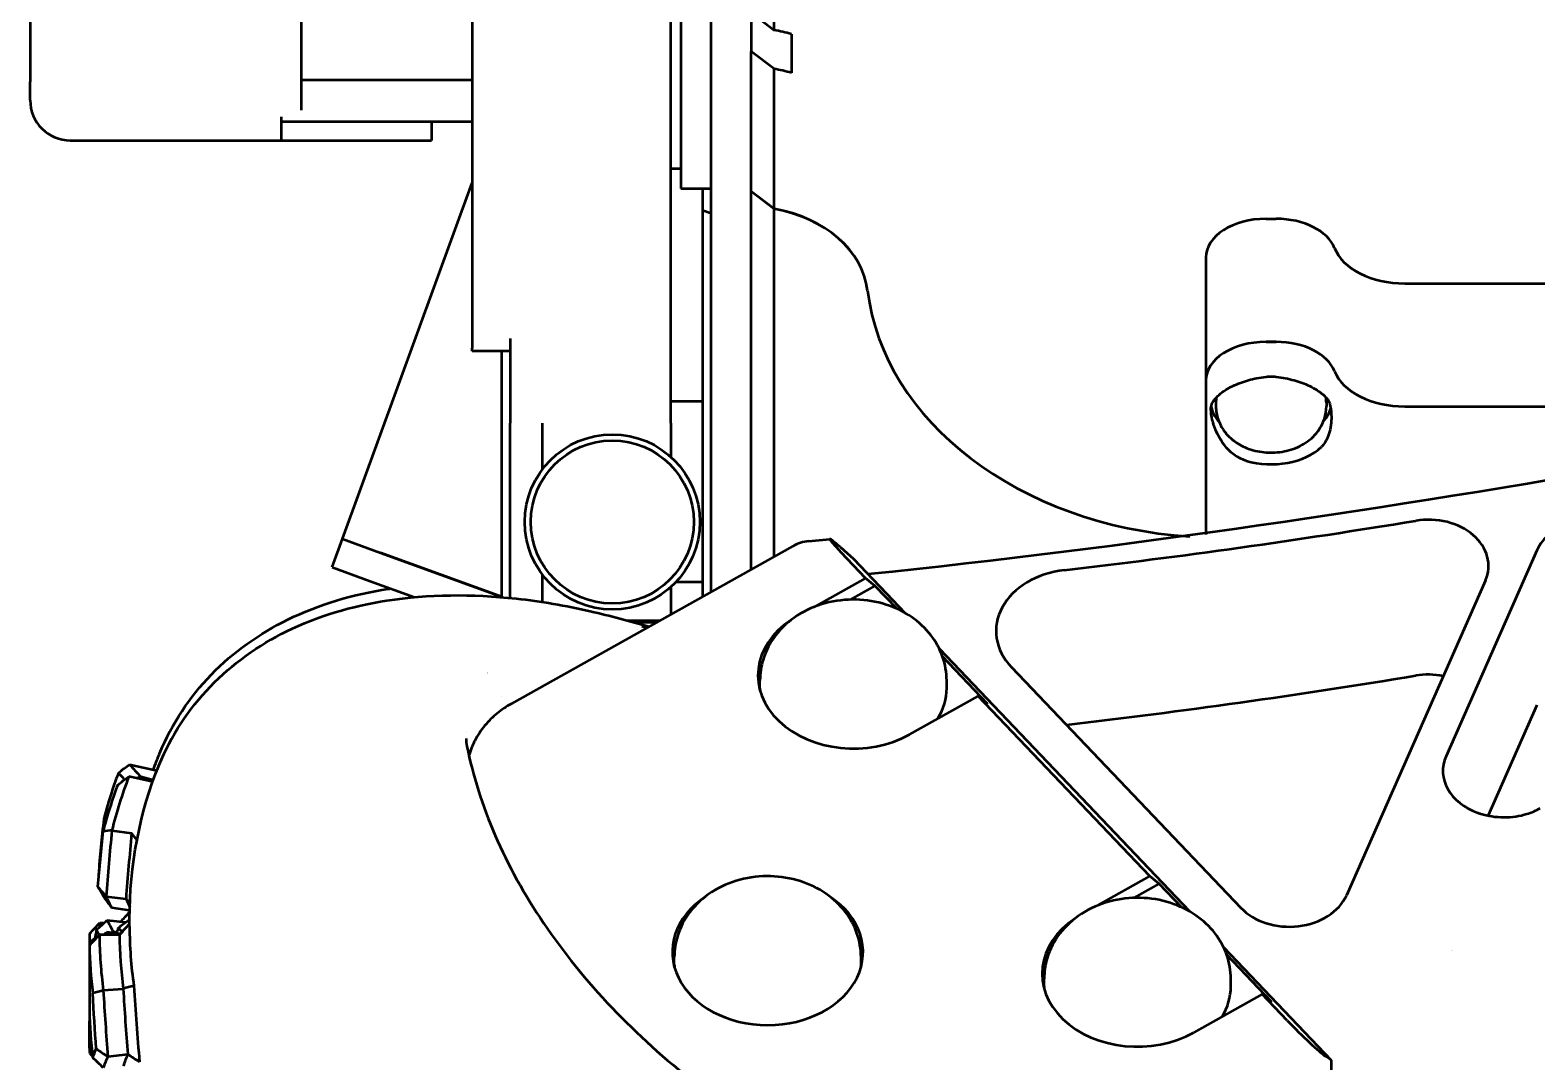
# Model space of a CAD drawing. Header units: millimetres. Extents: x 36 to 3196, y 27 to 5967.
# Drawn here: x 1114.7 to 1189.7, y 4180.7 to 4232.1 of the extents above; entities that cross this region are included whole.
import ezdxf

# ---------------------------------------------------------------- set-up
doc = ezdxf.new("R2010")
doc.units = ezdxf.units.MM
doc.layers.add('외형선(ISO)', color=7, linetype='Continuous', lineweight=50)

msp = doc.modelspace()

# ---------------------------------------------------------------- linework, layer by layer
at = {"layer": '외형선(ISO)'}
for p, q in [((1136.6916, 4249.1485), (1136.6916, 4216.2396)), ((1146.5916, 4216.7228), (1146.5916, 4248.6653)), ((1114.6728, 4246.4225), (1114.6728, 4229.502)), ((1147.0916, 4241.194), (1147.0916, 4224.194)), ((1128.1728, 4234.094), (1128.1728, 4229.594)), ((1148.5916, 4227.6067), (1148.5916, 4232.6801)), ((1150.5916, 4232.9536), (1151.7312, 4232.0806)), ((1150.5916, 4232.9536), (1150.5916, 4231.0253)), ((1151.7312, 4232.0806), (1151.7312, 4232.7234)), ((1152.5916, 4231.8795), (1152.5916, 4229.9511)), ((1150.5916, 4224.051), (1150.5916, 4231.0253)), ((1151.7312, 4230.1522), (1150.5916, 4231.0253)), ((1151.7312, 4223.178), (1151.7312, 4230.1522)), ((1114.6728, 4228.594), (1114.6728, 4229.502)), ((1128.1728, 4229.594), (1128.1728, 4228.1003)), ((1136.6916, 4229.594), (1128.1728, 4229.594)), ((1127.1728, 4227.7634), (1127.1728, 4226.594)), ((1127.1728, 4227.5341), (1136.6916, 4227.5341)), ((1134.6728, 4227.5341), (1134.6728, 4226.594)), ((1148.5916, 4204.1106), (1148.5916, 4227.6067)), ((1116.6728, 4226.594), (1127.1728, 4226.594)), ((1127.1728, 4226.594), (1134.6728, 4226.594)), ((1146.5916, 4225.194), (1147.0916, 4225.194)), ((1130.2387, 4206.7472), (1136.6916, 4224.4764)), ((1147.0916, 4224.194), (1148.5916, 4224.194)), ((1148.1728, 4224.194), (1148.1728, 4213.594)), ((1150.5916, 4224.051), (1150.5916, 4224.0472)), ((1151.7312, 4223.178), (1150.5916, 4224.051)), ((1150.5916, 4205.2297), (1150.5916, 4224.0472)), ((1151.7248, 4223.1791), (1150.5916, 4224.0472)), ((1148.5916, 4222.9471), (1148.1728, 4223.0995)), ((1151.7248, 4223.1791), (1151.7248, 4205.8638)), ((1176.2416, 4222.6881), (1176.7416, 4222.6881)), ((1173.2416, 4220.7597), (1173.2416, 4214.6313)), ((1183.1447, 4219.4741), (1216.9154, 4219.4741)), ((1138.5916, 4216.7228), (1138.5916, 4212.5198)), ((1146.5916, 4212.5198), (1146.5916, 4216.7228)), ((1136.6916, 4216.1056), (1136.6916, 4216.2396)), ((1138.5916, 4216.1056), (1136.6916, 4216.1056)), ((1138.1728, 4203.8488), (1138.1728, 4216.1056)), ((1176.7416, 4216.5597), (1176.2416, 4216.5597)), ((1176.2416, 4216.5597), (1176.7416, 4216.5597)), ((1173.2416, 4214.6313), (1173.2416, 4214.2483)), ((1148.1728, 4213.594), (1146.5916, 4213.594)), ((1148.1728, 4213.594), (1148.1728, 4204.594)), ((1173.2416, 4214.2483), (1173.2416, 4212.1739)), ((1173.7416, 4213.5439), (1173.7416, 4213.3524)), ((1179.2416, 4213.5439), (1179.2416, 4213.3524)), ((1183.1447, 4213.3458), (1214.3119, 4213.3458)), ((1183.1447, 4213.3458), (1214.3119, 4213.3458)), ((1138.5916, 4203.811), (1138.5916, 4212.5198)), ((1140.1728, 4212.5198), (1140.1728, 4210.194)), ((1146.5916, 4212.5198), (1146.5916, 4210.833)), ((1173.2416, 4212.1739), (1173.2416, 4206.9732)), ((1129.7257, 4205.3377), (1130.2387, 4206.7472)), ((1130.2387, 4206.7472), (1132.1181, 4206.0632)), ((1130.2387, 4206.7472), (1132.1181, 4206.0632)), ((1138.1728, 4203.8594), (1132.1181, 4206.0632)), ((1132.1181, 4206.0632), (1138.1728, 4203.8594)), ((1138.6446, 4198.545), (1152.6744, 4206.3951)), ((1153.4534, 4206.64), (1154.5136, 4206.7453)), ((1155.0379, 4206.3324), (1155.691, 4205.7544)), ((1156.2912, 4204.8039), (1155.0773, 4206.077)), ((1189.7274, 4206.1817), (1185.203, 4195.9369)), ((1129.7257, 4205.3377), (1131.605, 4204.6536)), ((1155.691, 4205.7544), (1158.2633, 4203.0567)), ((1131.605, 4204.6536), (1133.813, 4203.85)), ((1140.1728, 4204.9941), (1140.1728, 4203.6138)), ((1148.1728, 4204.594), (1146.8366, 4204.594)), ((1148.1728, 4204.594), (1148.1728, 4203.8763)), ((1156.2912, 4204.8039), (1153.6782, 4203.3418)), ((1156.7574, 4204.4219), (1156.2912, 4204.8039)), ((1187.1607, 4204.6725), (1180.2412, 4189.0043)), ((1146.5916, 4204.3551), (1146.5916, 4202.9916)), ((1156.7574, 4204.4219), (1155.5123, 4203.7253)), ((1157.8635, 4203.2619), (1156.7574, 4204.4219)), ((1158.2633, 4203.0567), (1157.0334, 4204.3466)), ((1144.42, 4202.694), (1146.0598, 4202.694)), ((1145.8811, 4202.594), (1144.7891, 4202.594)), ((1159.964, 4201.273), (1172.4193, 4188.2103)), ((1172.4192, 4188.2103), (1159.9641, 4201.273)), ((1162.3608, 4198.5452), (1160.1226, 4200.8926)), ((1163.5589, 4200.3601), (1174.9768, 4188.3852)), ((1151.0282, 4199.3121), (1151.0282, 4199.6978)), ((1160.3282, 4199.3121), (1160.3282, 4199.6978)), ((1138.1728, 4198.9042), (1138.1728, 4198.9041)), ((1158.4799, 4197.0165), (1161.8946, 4198.9272)), ((1170.4471, 4189.9574), (1161.8946, 4198.9272)), ((1161.8946, 4198.9272), (1162.3608, 4198.5452)), ((1189.7274, 4198.4682), (1187.3003, 4192.9725)), ((1136.4116, 4197.1049), (1136.4117, 4197.105)), ((1136.3909, 4196.8539), (1136.3912, 4196.8537)), ((1120.7777, 4194.6588), (1119.5911, 4194.9259)), ((1119.6283, 4195.5247), (1120.986, 4195.2166)), ((1120.8087, 4194.7452), (1120.1846, 4194.9132)), ((1118.7472, 4192.235), (1119.73, 4192.0935)), ((1167.8343, 4188.4955), (1170.4471, 4189.9574)), ((1169.6683, 4188.8789), (1170.9134, 4189.5755)), ((1170.9134, 4189.5755), (1170.4471, 4189.9574)), ((1172.0195, 4188.4155), (1170.9134, 4189.5755)), ((1118.4581, 4188.9403), (1119.4489, 4188.8366)), ((1119.6301, 4188.2512), (1118.7472, 4188.3782)), ((1118.1413, 4187.6419), (1118.3731, 4187.6421)), ((1118.5126, 4187.7678), (1119.4349, 4187.6657)), ((1119.6261, 4187.8337), (1119.6261, 4187.8338)), ((1119.6261, 4187.4473), (1119.6261, 4187.8337)), ((1117.6413, 4186.5173), (1117.6413, 4187.0153)), ((1119.1263, 4187.0431), (1118.1263, 4187.0407)), ((1119.1719, 4187.0924), (1118.4863, 4187.1672)), ((1118.8157, 4187.204), (1118.9908, 4187.1777)), ((1117.6261, 4186.3906), (1117.6261, 4184.0045)), ((1146.762, 4185.5415), (1146.762, 4185.9271)), ((1156.062, 4185.5415), (1156.062, 4185.9271)), ((1174.12, 4186.4266), (1179.484, 4180.8009)), ((1178.1754, 4182.1733), (1174.12, 4186.4265)), ((1176.5168, 4183.6988), (1174.2785, 4186.0462)), ((1118.3181, 4184.2771), (1119.3128, 4184.356)), ((1165.1842, 4184.4657), (1165.1842, 4184.8514)), ((1174.4842, 4184.4657), (1174.4842, 4184.8514)), ((1176.0505, 4184.0807), (1172.6359, 4182.1701)), ((1177.2958, 4182.7748), (1176.0505, 4184.0807)), ((1176.0505, 4184.0807), (1176.5168, 4183.6988)), ((1118.549, 4180.9759), (1119.5373, 4181.0928)), ((1179.484, 4180.8009), (1179.2013, 4180.9904)), ((1179.484, 4180.8009), (1179.484, 4179.5929))]:
    msp.add_line(p, q, dxfattribs=at)
for radius in [4.36, 4.06]:
    msp.add_circle((1143.6728, 4207.594), radius, dxfattribs=at)
for centre, start, end in [((1116.6728, 4228.594), 180, 270), ((1153.651, 4204.6498), 95.669882, 119.228464)]:
    msp.add_arc(centre, 2, start, end, dxfattribs=at)
for centre, major_axis, ratio, start_param, end_param in [((1150.4152, 4227.5963), (-6, 0), 0.7660444, 4.3411898, 4.4912484), ((1150.4152, 4225.6679), (6, 0), 0.7660444, 1.1995971, 1.3496558), ((1150.4152, 4218.6936), (6, 0), 0.7660444, 0.0920936, 1.3507522), ((1150.4152, 4218.6936), (6, 0), 0.7660444, 0.0920936, 1.3496558), ((1176.2416, 4220.7597), (-3, 0), 0.6427876, 4.712389, 6.2831853), ((1176.7416, 4220.7597), (3, 0), 0.6427876, 0.2448639, 1.5707963), ((1183.1447, 4221.7882), (-3.6, 0), 0.6427876, 0.2448639, 1.5707963), ((1174.0048, 4220.3626), (-17.6901, 0), 0.7660444, 0.0920936, 1.4819754), ((1174.0048, 4220.3626), (-17.6901, 0), 0.7660444, 0.0920936, 1.4819754), ((1176.2416, 4214.6313), (-3, 0), 0.6427876, 4.712389, 6.2831853), ((1176.2416, 4214.6313), (-3, 0), 0.6427876, 4.712389, 6.2831853), ((1176.7416, 4214.6313), (3, 0), 0.6427876, 0.2448639, 1.5707963), ((1176.7416, 4214.6313), (3, 0), 0.6427876, 0.2448639, 1.5707963), ((1183.1447, 4215.6598), (-3.6, 0), 0.6427876, 0.2448639, 1.5707963), ((1183.1447, 4215.6598), (-3.6, 0), 0.6427876, 0.2448639, 1.5707963), ((1176.4916, 4213.5439), (-2.75, 0), 0.6427876, 6.1333306, 6.2831853), ((1176.4916, 4213.5439), (2.75, 0), 0.6427876, 0, 0.1498547), ((1176.4916, 4213.5439), (-3, 0), 0.6427876, 0.0982705, 0.5248354), ((1176.4916, 4213.5439), (3, 0), 0.6427876, 5.7583499, 6.1333441), ((1176.4916, 4212.3948), (-3, 0), 0.6427876, 1.1410209, 2.5563172), ((1184.3189, 4205.409), (3, 0), 0.7660444, 5.956966, 8.0646631), ((1192.5692, 4205.4452), (-3, 0), 0.7660444, 4.5916307, 5.956966), ((1156.3836, 4204.9211), (1.8738, -1.8225), 0.0421635, 2.4120372, 3.9828335), ((1166.789, 4202.1674), (-4, 0), 0.7660444, 4.864846, 6.9140361), ((1155.6782, 4199.9549), (-4.75, 0), 0.7660444, 5.4270092, 8.4848324), ((1155.6782, 4199.3121), (-4.75, 0), 0.7660444, 6.0489448, 6.1947438), ((1140.1934, 4183.3238), (22, 0), 0.7660444, 1.6950028, 1.6950044), ((1155.6782, 4199.3121), (-4.65, 0), 0.7660444, 0, 0.0302357), ((1155.6782, 4199.3121), (4.65, 0), 0.7660444, 5.8469742, 6.2831853), ((1184.3189, 4197.6955), (-3, 0), 0.7660444, 4.461847, 4.9230704), ((1188.0448, 4195.2004), (-3, 0), 0.7660444, 5.956966, 7.4213417), ((1154.2589, 4187.3459), (-36.6177, 0), 0.7660444, 6.002895, 6.0876411), ((1154.2438, 4187.1259), (-36.1177, 0), 0.7660444, 5.9973949, 6.0974623), ((1127.8912, 4225.3767), (-48.2594, -46.2481), 0.2657492, 1.142602, 1.1539723), ((1128.0607, 4225.9616), (48.3231, 46.1816), 0.2648233, 4.283154, 4.2945243), ((1168.3302, 4131.5235), (-95.7364, 0), 0.7660444, 5.2393366, 5.2415132), ((1154.2438, 4186.8045), (-36.6177, 0), 0.7660444, 6.0050556, 6.0898016), ((1098.3422, 4131.1487), (31.3656, 59.0259), 0.5114312, 0.316683, 0.3280533), ((1205.2788, 4230.3941), (99.0878, 0), 0.7660444, 3.6704903, 3.6756858), ((1199.0497, 4228.5268), (95.7364, 0), 0.7660444, 3.7037541, 3.7117674), ((1098.3427, 4160.1555), (-33.1635, 58.0337), 0.4859187, 4.929223, 4.9405935), ((1202.3901, 4230.3669), (99.0878, 0), 0.7660444, 3.7205239, 3.7240423), ((1151.412, 4186.1842), (-4.75, 0), 0.7660444, 5.4270092, 10.280954), ((1177.3994, 4189.7407), (3, 0), 0.7660444, 3.7724434, 5.956966), ((1111.1625, 4215.9124), (37.5372, 50.9826), 0.3820586, 4.4246606, 4.4352864), ((1108.7955, 4217.9765), (39.3314, 54.0441), 0.3965052, 4.4123574, 4.4237279), ((1118.0511, 4218.6458), (43.9376, 50.3708), 0.3288952, 4.3502798, 4.3616502), ((1154.2589, 4179.6325), (-36.6177, 0), 0.7660444, 6.002895, 6.0131798), ((1128.0607, 4218.2481), (48.3231, 46.1816), 0.2648233, 4.283154, 4.2944792), ((1111.0227, 4215.3), (-37.4707, -51.0326), 0.3830934, 1.2828338, 1.2948983), ((1154.2438, 4187.4473), (-34.6177, 0), 0.7660444, 0, 0.1114859), ((1169.8342, 4185.1085), (-4.75, 0), 0.7660444, 5.4270092, 8.4848311), ((1108.6484, 4217.3603), (-39.2615, -54.0961), 0.3975389, 1.271654, 1.2830243), ((1187.9083, 4136.8405), (95.7364, 0), 0.7660444, 2.3908365, 2.3946271), ((1154.2589, 4183.4892), (-36.6177, 0), 0.7660444, 6.1473299, 6.1651877), ((1154.2438, 4187.1259), (-36.1177, 0), 0.7660444, 0.0030794, 0.1031469), ((1117.8913, 4218.0449), (-43.8708, -50.4303), 0.3298865, 1.2180512, 1.2210232), ((1154.2438, 4183.2692), (-36.1177, 0), 0.7660444, 6.1418298, 6.1464157), ((1178.3704, 4129.7828), (95.7364, 0), 0.7660444, 2.2421788, 2.2435295), ((1154.2438, 4187.1259), (-35.1177, 0), 0.7660444, 0.0030794, 0.1031469), ((1154.2438, 4186.8045), (-36.6177, 0), 0.7660444, 0.0107401, 0.0954862), ((1151.412, 4185.5415), (-4.75, 0), 0.7660444, 6.0489448, 6.1947438), ((1151.412, 4185.5415), (4.75, 0), 0.7660444, 0.0884415, 0.2342405), ((1188.0448, 4187.4869), (3, 0), 0.7660444, 3.700336, 3.7003789), ((1151.412, 4185.5415), (-4.65, 0), 0.7660444, 0, 0.0302357), ((1151.412, 4185.5415), (4.65, 0), 0.7660444, 6.2529497, 6.2831853), ((1169.8342, 4184.4657), (-4.75, 0), 0.7660444, 6.0489448, 6.1947438), ((1117.3715, 4123.8192), (18.6523, 60.5009), 0.6550289, 0.3834922, 0.3955684), ((1169.8342, 4184.4657), (-4.65, 0), 0.7660444, 0, 0.0302357), ((1169.8342, 4184.4657), (4.65, 0), 0.7660444, 5.846971, 6.2831853), ((1115.3645, 4120.5891), (20.9539, 63.4717), 0.6498548, 0.406146, 0.4175165), ((1154.2438, 4183.5906), (-36.6177, 0), 0.7660444, 0.0107401, 0.0954862), ((1177.8613, 4182.3957), (-1.451, 1.4522), 0.0680708, 1.2394264, 2.8102227), ((1190.4419, 4229.1591), (95.7364, 0), 0.7660444, 3.848189, 3.8498905), ((1181.0803, 4236.5091), (95.7364, 0), 0.7660444, 3.9926239, 4.0006373), ((1106.3546, 4150.5464), (-38.0098, 54.9829), 0.4158469, 4.9932962, 4.9959917), ((1115.3643, 4149.5946), (-42.6713, 51.4492), 0.3474979, 5.0452637, 5.056634), ((1183.598, 4239.0018), (99.0875, 0), 0.7660444, 4.0093937, 4.0171334)]:
    msp.add_ellipse(centre, major_axis=major_axis, ratio=ratio, start_param=start_param, end_param=end_param, dxfattribs=at)
for points, knots in [([(1173.5335, 4213.4513), (1173.5599, 4213.5184), (1173.5996, 4213.591), (1173.7803, 4213.8391), (1173.9756, 4214.0148), (1174.441, 4214.3055), (1174.6866, 4214.4239), (1175.2157, 4214.6177), (1175.4925, 4214.6943), (1175.9329, 4214.7821), (1176.0869, 4214.8068), (1176.2416, 4214.8262)], [0.10908175, 0.10908175, 0.10908175, 0.10908175, 0.14280158, 0.14280158, 0.21861804, 0.21861804, 0.28009913, 0.28009913, 0.33755435, 0.33755435, 0.36781757, 0.36781757, 0.36781757, 0.36781757]), ([(1176.2416, 4214.8262), (1176.3245, 4214.8366), (1176.4079, 4214.8419), (1176.4916, 4214.8419), (1176.5752, 4214.8419), (1176.6586, 4214.8366), (1176.7416, 4214.8262)], [-0.025087994, -0.025087994, -0.025087994, -0.025087994, 0, 0, 0, 0.025087994, 0.025087994, 0.025087994, 0.025087994]), ([(1176.7416, 4214.8262), (1177.0484, 4214.7878), (1177.3505, 4214.7283), (1177.9112, 4214.5715), (1178.1676, 4214.4768), (1178.6786, 4214.234), (1178.9146, 4214.0809), (1179.1611, 4213.8612), (1179.2197, 4213.8011), (1179.2699, 4213.7414)], [0.2203124, 0.2203124, 0.2203124, 0.2203124, 0.28009913, 0.28009913, 0.33755435, 0.33755435, 0.40813758, 0.40813758, 0.43440579, 0.43440579, 0.43440579, 0.43440579]), ([(1179.2699, 4213.7414), (1179.3272, 4213.6731), (1179.3724, 4213.5851), (1179.4534, 4213.325), (1179.4804, 4213.1488), (1179.5002, 4212.6841), (1179.4771, 4212.3721), (1179.3244, 4211.8071), (1179.22, 4211.603), (1179.0662, 4211.4065), (1179.0301, 4211.3663), (1178.9923, 4211.3295)], [0.5367478, 0.5367478, 0.5367478, 0.5367478, 0.58406404, 0.58406404, 0.64385531, 0.64385531, 0.72362898, 0.72362898, 0.79566158, 0.79566158, 0.81618952, 0.81618952, 0.81618952, 0.81618952]), ([(1175.2416, 4210.6418), (1175.1876, 4210.6577), (1175.1341, 4210.6764), (1174.8666, 4210.7844), (1174.6674, 4210.9157), (1174.1822, 4211.3393), (1173.9285, 4211.7175), (1173.6714, 4212.3018), (1173.6059, 4212.4987), (1173.5161, 4212.8688), (1173.4916, 4213.0414), (1173.4916, 4213.2962), (1173.5063, 4213.382), (1173.5335, 4213.4513)], [0.96275348, 0.96275348, 0.96275348, 0.96275348, 0.97953724, 0.97953724, 1.04808164, 1.04808164, 1.18233291, 1.18233291, 1.24945854, 1.24945854, 1.31658417, 1.31658417, 1.36837598, 1.36837598, 1.36837598, 1.36837598]), ([(1173.7416, 4213.3524), (1173.7416, 4213.1275), (1173.7805, 4212.9033), (1173.9244, 4212.4798), (1174.0324, 4212.2833), (1174.306, 4211.9138), (1174.4779, 4211.7509), (1174.8839, 4211.4512), (1175.1234, 4211.3303), (1175.653, 4211.1385), (1175.9458, 4211.0797), (1176.5443, 4211.0358), (1176.8502, 4211.0535), (1177.4515, 4211.1727), (1177.7475, 4211.2732), (1178.2885, 4211.5719), (1178.538, 4211.7613), (1178.9137, 4212.2159), (1179.054, 4212.454), (1179.2062, 4212.9232), (1179.2416, 4213.1375), (1179.2416, 4213.3524)], [1.4887245, 1.4887245, 1.4887245, 1.4887245, 1.7037854, 1.7037854, 1.9329872, 1.9329872, 2.205154, 2.205154, 2.546559, 2.546559, 2.9459022, 2.9459022, 3.3587081, 3.3587081, 3.7691603, 3.7691603, 4.1419473, 4.1419473, 4.4248192, 4.4248192, 4.6303172, 4.6303172, 4.6303172, 4.6303172]), ([(1166.1815, 4205.1961), (1169.1145, 4205.5413), (1172.042, 4205.9129), (1177.9319, 4206.7387), (1180.6963, 4207.1656), (1183.6915, 4207.6563)], [0, 0, 0, 0, 0.8902372, 0.8902372, 1.796292, 1.796292, 1.796292, 1.796292]), ([(1121.1015, 4195.5049), (1121.6916, 4196.9434), (1122.5726, 4198.2847), (1124.7366, 4200.5264), (1126.0425, 4201.4561), (1128.9928, 4202.9081), (1130.6904, 4203.4117), (1134.4989, 4204.0019), (1136.6837, 4204.0185), (1139.4962, 4203.7149), (1140.1085, 4203.6298), (1141.3396, 4203.4209), (1141.9594, 4203.2965), (1142.5772, 4203.1536)], [0, 0, 0, 0, 0.54317, 0.54317, 1.0857848, 1.0857848, 1.6751953, 1.6751953, 2.3627801, 2.3627801, 2.5526953, 2.5526953, 2.7442127, 2.7442127, 2.7442127, 2.7442127]), ([(1121.1397, 4196.1071), (1121.7342, 4197.5445), (1122.6194, 4198.8837), (1124.791, 4201.121), (1126.1004, 4202.048), (1129.0576, 4203.4943), (1130.7587, 4203.9945), (1132.5569, 4204.2689), (1132.5942, 4204.2745), (1132.6316, 4204.28)], [0, 0, 0, 0, 0.5432936, 0.5432936, 1.0861807, 1.0861807, 1.6760816, 1.6760816, 1.68857, 1.68857, 1.68857, 1.68857]), ([(1160.3282, 4199.6978), (1160.3282, 4200.1017), (1160.2578, 4200.505), (1159.99, 4201.2726), (1159.7884, 4201.6342), (1159.2713, 4202.3047), (1158.9464, 4202.6041), (1158.1948, 4203.124), (1157.7602, 4203.3316), (1156.8254, 4203.6305), (1156.3222, 4203.7131), (1155.3035, 4203.7391), (1154.7877, 4203.6799), (1153.7977, 4203.4155), (1153.3225, 4203.212), (1152.479, 4202.6681), (1152.1056, 4202.3356), (1151.53, 4201.5808), (1151.314, 4201.1727), (1151.081, 4200.3985), (1151.0282, 4200.0483), (1151.0282, 4199.6978)], [4.7447853, 4.7447853, 4.7447853, 4.7447853, 5.0059103, 5.0059103, 5.2784155, 5.2784155, 5.58117, 5.58117, 5.920126, 5.920126, 6.2822821, 6.2822821, 6.6510779, 6.6510779, 7.0153143, 7.0153143, 7.3576379, 7.3576379, 7.6597688, 7.6597688, 7.886378, 7.886378, 7.886378, 7.886378]), ([(1145.359, 4202.3019), (1145.3355, 4202.3201), (1145.3102, 4202.3368), (1145.2422, 4202.3753), (1145.1979, 4202.3948), (1145.1514, 4202.4108)], [-0.025372279, -0.025372279, -0.025372279, -0.025372279, -0.015304065, -0.015304065, 0, 0, 0, 0]), ([(1166.2903, 4197.4954), (1169.1869, 4197.837), (1172.0781, 4198.2046), (1177.9319, 4199.0252), (1180.6963, 4199.4522), (1183.6915, 4199.9428)], [-1.8105509, -1.8105509, -1.8105509, -1.8105509, -0.9188774, -0.9188774, 0, 0, 0, 0]), ([(1138.6446, 4198.545), (1138.395, 4198.4053), (1138.156, 4198.2441), (1137.7087, 4197.8776), (1137.5002, 4197.6724), (1137.1258, 4197.2189), (1136.9599, 4196.9706), (1136.7012, 4196.4685), (1136.6022, 4196.2189), (1136.53, 4195.9597)], [3.14159245, 3.14159245, 3.14159245, 3.14159245, 3.3295816, 3.3295816, 3.51757075, 3.51757075, 3.7055599, 3.7055599, 3.87138055, 3.87138055, 3.87138055, 3.87138055]), ([(1136.4298, 4196.4301), (1137.0191, 4193.4961), (1138.3214, 4190.4653), (1141.2307, 4186.1675), (1142.3752, 4184.754), (1143.6637, 4183.4025)], [0, 0, 0, 0, 1.3055848, 1.3055848, 1.9659309, 1.9659309, 1.9659309, 1.9659309]), ([(1186.787, 4193.114), (1186.8347, 4193.0971), (1186.8827, 4193.0813), (1187.2806, 4192.9586), (1187.6817, 4192.8946), (1188.4816, 4192.8915), (1188.8805, 4192.9525), (1189.4589, 4193.1313), (1189.6889, 4193.2295), (1189.8987, 4193.3518)], [-0.46764245, -0.46764245, -0.46764245, -0.46764245, -0.45212389, -0.45212389, -0.33908998, -0.33908998, -0.22605606, -0.22605606, -0.15023146, -0.15023146, -0.15023146, -0.15023146]), ([(1156.062, 4185.9271), (1156.062, 4186.3311), (1155.9916, 4186.7343), (1155.7238, 4187.502), (1155.5223, 4187.8635), (1155.0052, 4188.534), (1154.6803, 4188.8335), (1153.9286, 4189.3534), (1153.494, 4189.5609), (1152.5592, 4189.8599), (1152.056, 4189.9425), (1151.0373, 4189.9685), (1150.5215, 4189.9093), (1149.5315, 4189.6448), (1149.0563, 4189.4413), (1148.2128, 4188.8974), (1147.8394, 4188.5649), (1147.2638, 4187.8102), (1147.0478, 4187.402), (1146.8148, 4186.6279), (1146.762, 4186.2777), (1146.762, 4185.9271)], [4.7447853, 4.7447853, 4.7447853, 4.7447853, 5.0059103, 5.0059103, 5.2784155, 5.2784155, 5.58117, 5.58117, 5.920126, 5.920126, 6.2822821, 6.2822821, 6.6510779, 6.6510779, 7.0153143, 7.0153143, 7.3576379, 7.3576379, 7.6597688, 7.6597688, 7.886378, 7.886378, 7.886378, 7.886378]), ([(1174.4842, 4184.8514), (1174.4842, 4185.2553), (1174.4138, 4185.6585), (1174.146, 4186.4262), (1173.9444, 4186.7878), (1173.4273, 4187.4583), (1173.1024, 4187.7577), (1172.3508, 4188.2776), (1171.9162, 4188.4852), (1170.9813, 4188.7841), (1170.4781, 4188.8667), (1169.4595, 4188.8927), (1168.9437, 4188.8335), (1167.9537, 4188.5691), (1167.4784, 4188.3656), (1166.635, 4187.8217), (1166.2615, 4187.4891), (1165.6859, 4186.7344), (1165.47, 4186.3262), (1165.2369, 4185.5521), (1165.1842, 4185.2019), (1165.1842, 4184.8514)], [4.7447853, 4.7447853, 4.7447853, 4.7447853, 5.0059103, 5.0059103, 5.2784155, 5.2784155, 5.58117, 5.58117, 5.920126, 5.920126, 6.2822821, 6.2822821, 6.6510779, 6.6510779, 7.0153143, 7.0153143, 7.3576379, 7.3576379, 7.6597688, 7.6597688, 7.886378, 7.886378, 7.886378, 7.886378]), ([(1143.6637, 4183.4025), (1146.1487, 4180.7963), (1149.2297, 4178.3761), (1154.5522, 4175.1899), (1156.5647, 4174.1548), (1158.6536, 4173.2351)], [0, 0, 0, 0, 1.2734911, 1.2734911, 1.9730509, 1.9730509, 1.9730509, 1.9730509])]:
    msp.add_open_spline(points, degree=3, knots=knots, dxfattribs=at)
for points in [[(1156.404, 4205.0067), (1169.4329, 4206.3472), (1182.3615, 4208.2815), (1195.1762, 4210.5283)], [(1142.5772, 4203.1536), (1143.558, 4202.9267), (1144.5398, 4202.6709), (1145.5157, 4202.3896)], [(1145.1514, 4202.4108), (1145.2341, 4202.3824), (1145.3166, 4202.3535), (1145.3988, 4202.3242)], [(1136.3905, 4196.8092), (1136.3905, 4196.6901), (1136.403, 4196.5637), (1136.4298, 4196.4301)], [(1120.8114, 4195.2562), (1120.9143, 4195.5432), (1121.0238, 4195.8269), (1121.1397, 4196.1071)], [(1119.3792, 4194.766), (1119.2713, 4194.8804), (1119.1683, 4194.9936), (1119.0703, 4195.1058)], [(1119.6261, 4187.8338), (1119.6261, 4190.483), (1120.1257, 4193.1259), (1121.1015, 4195.5049)], [(1119.6283, 4195.5247), (1119.7994, 4195.3243), (1119.9849, 4195.1207), (1120.1846, 4194.9132)], [(1120.1846, 4194.9132), (1120.1775, 4194.8745), (1120.1703, 4194.8358), (1120.1632, 4194.7971)], [(1118.3391, 4192.7962), (1118.2403, 4191.8781), (1118.1518, 4190.9585), (1118.0738, 4190.0376)], [(1118.0466, 4189.4362), (1118.1235, 4190.3573), (1118.2109, 4191.2771), (1118.3087, 4192.1953)], [(1118.7472, 4192.235), (1118.636, 4191.1387), (1118.5396, 4190.0402), (1118.4581, 4188.9403)], [(1119.73, 4192.0935), (1119.6219, 4191.0098), (1119.5281, 4189.924), (1119.4489, 4188.8366)], [(1118.0738, 4190.0376), (1118.0807, 4190.0242), (1118.0877, 4190.0109), (1118.0948, 4189.9976)], [(1118.3087, 4188.9814), (1118.2109, 4189.1345), (1118.1235, 4189.286), (1118.0466, 4189.4362)], [(1118.4581, 4188.9403), (1118.5396, 4188.7547), (1118.636, 4188.5675), (1118.7472, 4188.3782)], [(1119.4489, 4188.8366), (1119.5037, 4188.6995), (1119.5655, 4188.5616), (1119.6341, 4188.4229)], [(1118.1413, 4187.6419), (1118.1411, 4187.5743), (1118.143, 4187.5067), (1118.147, 4187.439)], [(1118.5126, 4187.7678), (1118.5988, 4187.5817), (1118.6998, 4187.3939), (1118.8157, 4187.204)], [(1119.2567, 4187.1843), (1119.1927, 4187.254), (1119.1305, 4187.3234), (1119.0703, 4187.3923)], [(1117.6614, 4186.6677), (1117.6445, 4186.8137), (1117.6383, 4186.9595), (1117.6426, 4187.1053)], [(1117.659, 4186.5364), (1117.6598, 4186.5801), (1117.6606, 4186.6239), (1117.6614, 4186.6677)], [(1118.1109, 4187.0241), (1118.0632, 4187.1126), (1118.0191, 4187.2007), (1117.9787, 4187.2884)], [(1118.8157, 4187.204), (1118.8131, 4187.18), (1118.8106, 4187.1561), (1118.8081, 4187.1321)], [(1117.6282, 4186.5033), (1117.6268, 4186.4657), (1117.6261, 4186.4281), (1117.6261, 4186.3906)], [(1119.3128, 4184.356), (1119.3731, 4183.2669), (1119.4479, 4182.179), (1119.5373, 4181.0928)], [(1119.841, 4184.497), (1119.916, 4183.2343), (1120.0104, 4181.9732), (1120.1243, 4180.7148)], [(1117.6261, 4184.0045), (1117.6261, 4183.7661), (1117.6268, 4183.5277), (1117.6282, 4183.2893)], [(1117.9701, 4181.3616), (1117.9005, 4182.2834), (1117.8414, 4183.2064), (1117.7929, 4184.1301)], [(1118.3181, 4184.2771), (1118.3801, 4183.1754), (1118.4571, 4182.0748), (1118.549, 4180.9759)], [(1117.6271, 4181.5443), (1117.6288, 4181.9765), (1117.6328, 4182.4088), (1117.6392, 4182.841)], [(1117.67, 4181.1064), (1117.6451, 4181.2526), (1117.6308, 4181.3985), (1117.6271, 4181.5443)], [(1117.7929, 4180.9162), (1117.8414, 4181.0638), (1117.9005, 4181.2121), (1117.9701, 4181.3616)], [(1118.549, 4180.9759), (1118.4571, 4180.7892), (1118.3801, 4180.6042), (1118.3181, 4180.4204)], [(1119.5373, 4181.0928), (1119.4479, 4180.8935), (1119.3731, 4180.6958), (1119.3128, 4180.4993)]]:
    msp.add_open_spline(points, degree=3, dxfattribs=at)

doc.saveas('drawing.dxf')
